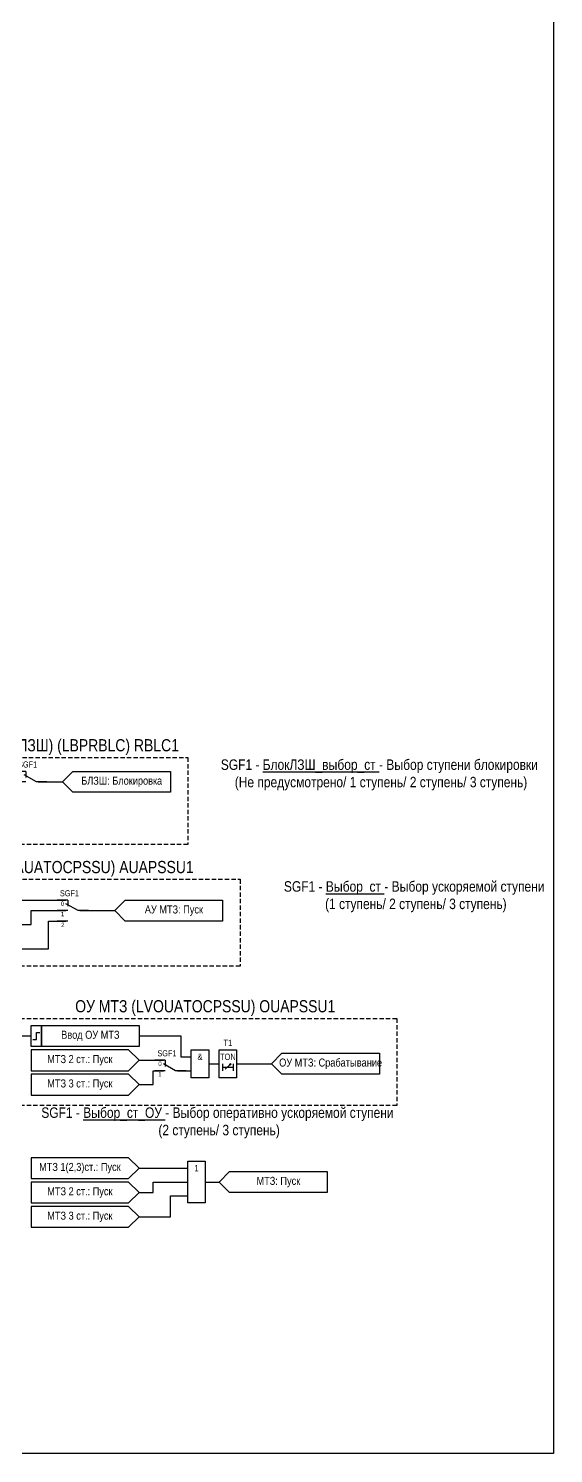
# Model space of a CAD drawing. Header units: millimetres. Extents: x -60 to 2170, y -116 to 657.
# Drawn here: x 219.2 to 370, y 0 to 409.5 of the extents above; entities that cross this region are included whole.
import ezdxf
from ezdxf.enums import TextEntityAlignment as Align

# ---------------------------------------------------------------- set-up
doc = ezdxf.new("R2010")
doc.units = ezdxf.units.MM
doc.linetypes.add('штриховая2', pattern=[0.375, 0.25, -0.125])
doc.layers.add('TEXT', color=7, linetype='Continuous', lineweight=25)
doc.layers.add('Основная', color=7, linetype='Continuous')
doc.styles.add('2.5_Gost_RD', font='ARIALN.TTF', dxfattribs={"height": 2.5})
doc.styles.add('3.5_Gost_RD', font='ARIALN.TTF', dxfattribs={"height": 3.5})
doc.styles.add('Вывод', font='ARIALN.TTF', dxfattribs={"height": 2.5})
doc.styles.add('Компонент', font='ARIALN.TTF', dxfattribs={"height": 3.5})

# ---------------------------------------------------------------- blocks, each defined once
blk = doc.blocks.new('*U958')
at = {"layer": 'Основная', "color": 0}
blk.add_line((0, 0), (7, 4), dxfattribs=at)
at = {"layer": 'Основная', "ltscale": 0.35}
blk.add_line((6, 6), (6, 2.5), dxfattribs=at)
blk = doc.blocks.new('*U1036')
at = {"layer": 'Основная', "color": 0}
for p, q in [((-3, 6), (-9, 6)), ((-3, 0), (-9, 0)), ((9, 0), (3, 0))]:
    blk.add_line(p, q, dxfattribs=at)
at = {"layer": 'Основная', "ltscale": 0.25, "xscale": -1}
blk.add_blockref('*U958', (3, 0), dxfattribs=at)
at = {"layer": 'Основная'}
for tag, height, style, p in [('ОУ', 3.5, 'Компонент', (-2, 10)), ('В1', 2.5, 'Вывод', (-12.99, 6)), ('В2', 2.5, 'Вывод', (-6, 4)), ('В3', 2.5, 'Вывод', (-6, -2))]:
    blk.add_attdef(tag, text='', height=height, dxfattribs=dict(at, style=style)).set_placement(p, align=Align.MIDDLE_CENTER)
blk = doc.blocks.new('*U985')
at = {"layer": 'Основная', "color": 0}
for p, q in [((-3, 6), (-9, 6)), ((-3, 0), (-9, 0)), ((9, 0), (3, 0))]:
    blk.add_line(p, q, dxfattribs=at)
at = {"layer": 'Основная', "ltscale": 0.25, "xscale": -1}
blk.add_blockref('*U958', (3, 0), dxfattribs=at)
at = {"layer": 'Основная'}
for tag, height, style, p in [('ОУ', 3.5, 'Компонент', (-2, 10)), ('В1', 2.5, 'Вывод', (-14, 6)), ('В2', 2.5, 'Вывод', (-6, 4)), ('В3', 2.5, 'Вывод', (-6, -2))]:
    blk.add_attdef(tag, text='', height=height, dxfattribs=dict(at, style=style)).set_placement(p, align=Align.MIDDLE_CENTER)

msp = doc.modelspace()

# ---------------------------------------------------------------- linework, layer by layer
at = {"ltscale": 100}
msp.add_line((230.5, 153), (227.5, 153), dxfattribs=at)
at = {"color": 7, "ltscale": 100}
for p, q in [((275.7, 110.46), (277.37, 111.95)), ((277.37, 111.95), (276.85, 111.73)), ((277.37, 111.95), (277.11, 111.48))]:
    msp.add_line(p, q, dxfattribs=at)
at = {"color": 3, "ltscale": 100}
msp.add_lwpolyline([(0, 645), (370, 645), (370, 0), (0, 0)], close=True, dxfattribs=at)
msp.add_lwpolyline([(0, 645), (370, 645), (370, 0), (0, 0)], close=True, dxfattribs=at)
at = {"linetype": 'штриховая2', "ltscale": 5}
for points in [[(165, 200), (265, 200), (265, 175), (165, 175)], [(180, 165), (280, 165), (280, 140), (180, 140)], [(215, 125), (325, 125), (325, 100), (215, 100)]]:
    msp.add_lwpolyline(points, close=True, dxfattribs=at)
at = {"ltscale": 100}
for points in [[(222, 193), (229, 193)], [(216, 159), (230, 159)], [(216, 152), (220, 152), (220, 156), (230, 156)], [(234, 156), (244, 156)], [(216, 145), (225, 145), (225, 153), (230, 153)], [(251, 120), (263, 120), (263, 114), (266, 114)], [(251, 113), (248, 116), (220, 116), (220, 110), (248, 110), (251, 113)], [(251, 113), (258, 113)], [(271, 112), (274, 112)], [(275, 112), (275, 110)], [(275, 111), (278, 111)], [(278, 112), (278, 110)], [(279, 112), (289, 112)], [(251, 106), (248, 109), (220, 109), (220, 103), (248, 103), (251, 106)], [(251, 106), (255, 106), (255, 110), (258, 110)], [(262, 110), (266, 110)], [(251, 82), (248, 85), (220, 85), (220, 79), (248, 79), (251, 82)], [(251, 82), (265, 82)], [(251, 75), (248, 78), (220, 78), (220, 72), (248, 72), (251, 75)], [(251, 75), (255, 75), (255, 78), (265, 78)], [(270, 78), (274, 78)], [(251, 68), (260, 68), (260, 74), (265, 74)], [(251, 68), (248, 71), (220, 71), (220, 65), (248, 65), (251, 68)]]:
    msp.add_lwpolyline(points, dxfattribs=at)
for points in [[(260, 196), (260, 190), (232, 190), (229, 193), (232, 196)], [(275, 159), (275, 153), (247, 153), (244, 156), (247, 159)], [(220, 123), (223, 123), (223, 117), (220, 117)], [(223, 123), (251, 123), (251, 117), (223, 117)], [(266, 116), (271, 116), (271, 108), (266, 108)], [(274, 116), (279, 116), (279, 108), (274, 108)], [(320, 115), (320, 109), (292, 109), (289, 112), (292, 115)], [(265, 84), (270, 84), (270, 72), (265, 72)], [(305, 81), (305, 75), (277, 75), (274, 78), (277, 81)]]:
    msp.add_lwpolyline(points, close=True, dxfattribs=at)
at = {"color": 6, "ltscale": 100}
msp.add_lwpolyline([(213, 120), (220, 120)], dxfattribs=at)
at = {"lineweight": 30, "ltscale": 100}
msp.add_lwpolyline([(220.5, 119), (221.5, 119), (221.5, 121), (222.5, 121)], dxfattribs=at)
at = {"layer": 'Основная', "color": 0}
msp.add_line((251, 106), (251, 106), dxfattribs=at)

# ---------------------------------------------------------------- block references
at = {"layer": 'Основная', "ltscale": 0.25, "xscale": 0.5, "yscale": 0.5, "zscale": 0.5}
msp.add_blockref('*U1036', (220, 193), dxfattribs=at).add_auto_attribs({'ОУ': 'SGF1', 'В1': '"0"', 'В2': '0', 'В3': '1'})
at = {"layer": 'Основная', "ltscale": 0.25}
ref = msp.add_blockref('*U985', (232, 156), dxfattribs=dict(at, xscale=0.5, yscale=0.5, zscale=0.5))
ref.add_attrib('ОУ', 'SGF1', dxfattribs={"height": 1.75, "style": 'Компонент'}).set_placement((231, 161), align=Align.MIDDLE_CENTER)
ref.add_attrib('В2', '0', dxfattribs={"height": 1.25, "style": 'Вывод'}).set_placement((229, 158), align=Align.MIDDLE_CENTER)
ref.add_attrib('В3', '1', dxfattribs={"height": 1.25, "style": 'Вывод'}).set_placement((229, 155), align=Align.MIDDLE_CENTER)
ref = msp.add_blockref('*U985', (260, 110), dxfattribs=dict(at, xscale=0.5, yscale=0.5, zscale=0.5))
ref.add_attrib('ОУ', 'SGF1', dxfattribs={"height": 1.75, "style": 'Компонент'}).set_placement((259, 115), align=Align.MIDDLE_CENTER)
ref.add_attrib('В2', '0', dxfattribs={"height": 1.25, "style": 'Вывод'}).set_placement((257, 112), align=Align.MIDDLE_CENTER)
ref.add_attrib('В3', '1', dxfattribs={"height": 1.25, "style": 'Вывод'}).set_placement((257, 109), align=Align.MIDDLE_CENTER)

# ---------------------------------------------------------------- texts
at = {"color": 30, "ltscale": 100, "attachment_point": 5, "style": '3.5_Gost_RD'}
for s, insert, char_height, width in [('Орган блокировки ЛЗШ (БЛЗШ) (LBPRBLC) {\\C6;RBLC1}', (215, 203), 3.5, 100), ('SGF1 - {\\LБлокЛЗШ_выбор_ст} - Выбор ступени блокировки \\P^I(Не предусмотрено/ 1 ступень/ 2 ступень/ 3 ступень)', (320, 195), 3, 100), ('\\pt108.5;АУ МТЗ (LVAUATOCPSSU) {\\C6;AUAPSSU1}', (230, 168), 3.5, 100), ('SGF1 - {\\LВыбор_ст} - Выбор ускоряемой ступени \\P^I(1 ступень/ 2 ступень/ 3 ступень)', (330, 160), 3, 90), ('\\pt108.5;ОУ МТЗ (LVОUATOCPSSU) {\\C6;ОUAPSSU1}', (270, 128), 3.5, 110), ('SGF1 - {\\LВыбор_ст_ОУ} - Выбор оперативно ускоряемой ступени \\P^I(2 ступень/ 3 ступень)', (273.5, 95), 3, 117)]:
    msp.add_mtext(s, dxfattribs=dict(at, insert=insert, char_height=char_height, width=width))
at = {"ltscale": 100, "attachment_point": 5, "style": '2.5_Gost_RD'}
for s, insert, char_height, width in [('БЛЗШ: Блокировка', (246, 193), 2.3, 28), ('АУ МТЗ: Пуск', (261, 156), 2.3, 28), ('T1', (276.5, 118), 1.8, 5), ('&', (268.5, 114), 1.8, 5), ('TON', (276.5, 114), 1.8, 5), ('ОУ МТЗ: Срабатывание', (306, 112), 2.3, 28), ('1', (267.5, 82), 1.8, 5), ('МТЗ: Пуск', (291, 78), 2.3, 28)]:
    msp.add_mtext(s, dxfattribs=dict(at, insert=insert, char_height=char_height, width=width))
at = {"ltscale": 100, "insert": (228.63, 152.53), "char_height": 1.25, "attachment_point": 1, "style": '3.5_Gost_RD'}
msp.add_mtext_dynamic_manual_height_columns('2', width=2, gutter_width=17.5, heights=[0], dxfattribs=at)
at = {"layer": 'TEXT', "ltscale": 100, "char_height": 2.3, "width": 28, "attachment_point": 5, "style": '2.5_Gost_RD'}
for s, insert in [('Ввод ОУ МТЗ', (237, 120)), ('МТЗ 2 ст.: Пуск', (234, 113)), ('МТЗ 3 ст.: Пуск', (234, 106)), ('МТЗ 1(2,3)ст.: Пуск', (234, 82)), ('МТЗ 2 ст.: Пуск', (234, 75)), ('МТЗ 3 ст.: Пуск', (234, 68))]:
    msp.add_mtext(s, dxfattribs=dict(at, insert=insert))

doc.saveas('drawing.dxf')
